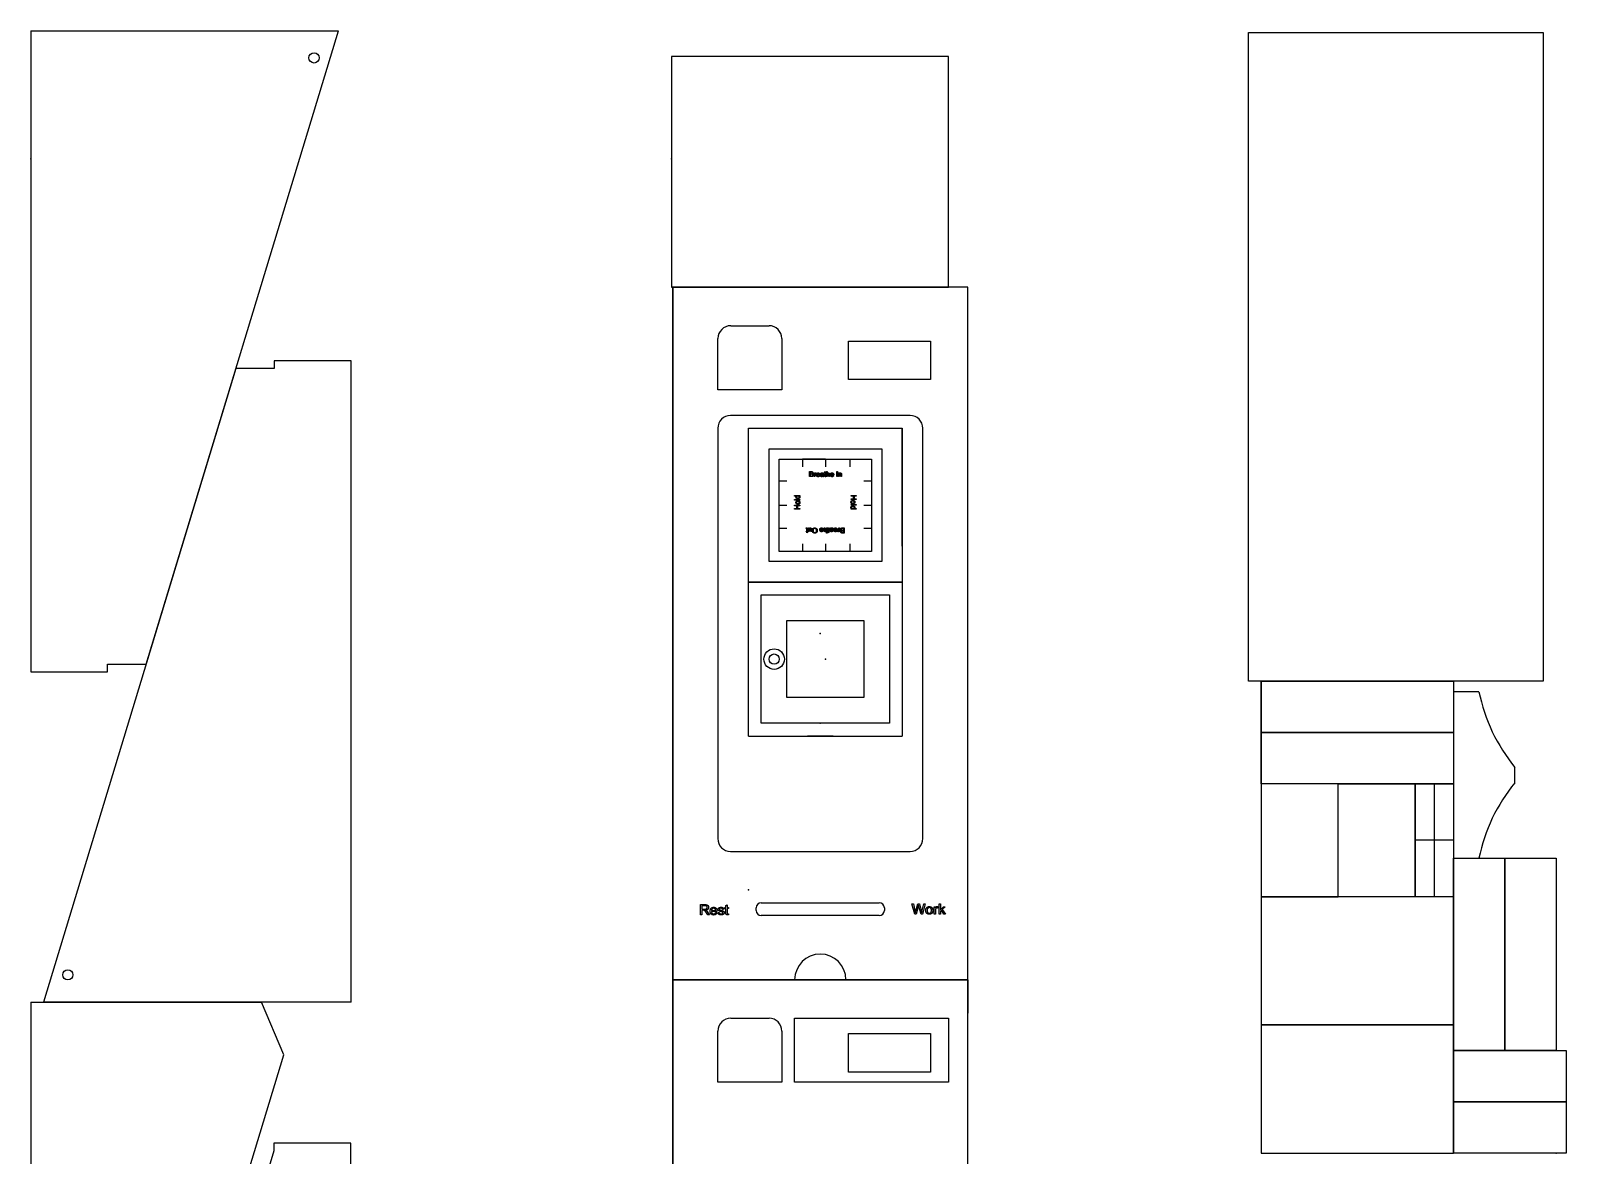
# Model space of a CAD drawing. Header units: millimetres. Extents: x 0 to 599, y -665 to 50.
# Drawn here: x 0 to 599, y -388 to 50 of the extents above; entities that cross this region are included whole.
import ezdxf

# ---------------------------------------------------------------- set-up
doc = ezdxf.new("R2010")
doc.units = ezdxf.units.MM
doc.header["$MEASUREMENT"] = 0
doc.layers.add('NEW WOOD 3MM v5_Sketch1', color=7, linetype='Continuous')

msp = doc.modelspace()

# ---------------------------------------------------------------- linework, layer by layer
at = {"layer": 'NEW WOOD 3MM v5_Sketch1'}
for p, q in [((0, 50), (120, 50)), ((0, 50), (0, -200)), ((45, -197), (120, 50)), ((475.03, -203.64), (475.03, 49.36)), ((475.03, 49.36), (590.03, 49.36)), ((590.03, 49.36), (590.03, -203.64)), ((250, 40), (250, -50)), ((358, 40), (250, 40)), ((358, -50), (358, 40)), ((250, -50), (358, -50)), ((359, -50), (250, -50)), ((250.5, -50), (250.5, -320)), ((365.5, -50), (250.5, -50)), ((250.5, -320), (250.5, -50)), ((365.5, -320), (365.5, -50)), ((273.09, -65), (288, -65)), ((268.09, -90), (268.09, -70)), ((293, -70), (293, -90)), ((319, -71), (351, -71)), ((319, -71), (351, -71)), ((319, -86), (319, -71)), ((319, -86), (319, -71)), ((319, -86), (319, -71)), ((319, -86), (319, -71)), ((319, -71), (351, -71)), ((319, -71), (351, -71)), ((351, -71), (351, -86)), ((351, -71), (351, -86)), ((351, -71), (351, -86)), ((351, -71), (351, -86)), ((80, -81.7), (5, -328.7)), ((95, -81.7), (80, -81.7)), ((95, -78.7), (95, -81.7)), ((125, -78.7), (95, -78.7)), ((125, -328.7), (125, -78.7)), ((351, -86), (319, -86)), ((351, -86), (319, -86)), ((351, -86), (319, -86)), ((351, -86), (319, -86)), ((293, -90), (268.09, -90)), ((343, -100), (273, -100)), ((268, -105), (268, -265)), ((280, -105), (340, -105)), ((280, -165), (280, -105)), ((340, -128), (340, -105)), ((340, -105), (340, -165)), ((348, -265), (348, -105)), ((288, -157), (288, -113)), ((288, -113), (332, -113)), ((332, -113), (332, -157)), ((292, -153), (292, -117)), ((292, -117), (328, -117)), ((301, -117), (301, -120)), ((310, -117), (301, -117)), ((301, -117), (301, -120)), ((310, -117), (310, -120)), ((310, -117), (319, -117)), ((310, -117), (310, -120)), ((319.5, -117), (319.5, -120)), ((319.5, -117), (319.5, -120)), ((328, -117), (328, -153)), ((292, -125.5), (295, -125.5)), ((325, -125.5), (328, -125.5)), ((340, -151), (340, -128)), ((292, -135), (295, -135)), ((325, -135), (328, -135)), ((292, -144), (295, -144)), ((325, -144), (328, -144)), ((328, -153), (292, -153)), ((301, -150), (301, -153)), ((301, -150), (301, -153)), ((310, -150), (310, -153)), ((310, -150), (310, -153)), ((319.5, -150), (319.5, -153)), ((319.5, -150), (319.5, -153)), ((332, -157), (288, -157)), ((280, -225), (280, -165)), ((280, -165), (340, -165)), ((340, -165), (280, -165)), ((340, -165), (340, -225)), ((285, -220), (285, -170)), ((285, -170), (335, -170)), ((335, -170), (335, -220)), ((295, -180), (325, -180)), ((295, -210), (295, -180)), ((325, -180), (325, -210)), ((30, -200), (30, -197)), ((30, -197), (45, -197)), ((0, -200), (30, -200)), ((590.03, -203.64), (475.03, -203.64)), ((480, -203.65), (555, -203.65)), ((480, -223.65), (480, -203.65)), ((480, -223.65), (480, -203.65)), ((480, -203.65), (480, -247.65)), ((480, -203.65), (480, -247.65)), ((480, -203.65), (555, -203.65)), ((490, -203.65), (540, -203.65)), ((490, -203.65), (540, -203.65)), ((494.5, -203.65), (500.5, -203.65)), ((494.5, -203.65), (500.5, -203.65)), ((555, -203.65), (555, -223.65)), ((555, -203.65), (555, -223.65)), ((555, -207.69), (564.93, -207.69)), ((555, -207.69), (564.93, -207.69)), ((325, -210), (295, -210)), ((335, -220), (285, -220)), ((280, -225), (340, -225)), ((313, -225), (303, -225)), ((313, -225), (303, -225)), ((313, -225), (303, -225)), ((480, -223.65), (555, -223.65)), ((555, -223.65), (480, -223.65)), ((480, -223.65), (555, -223.65)), ((555, -223.65), (480, -223.65)), ((480, -243.65), (480, -223.65)), ((480, -243.65), (480, -223.65)), ((555, -223.65), (555, -243.65)), ((555, -223.65), (555, -243.65)), ((578.93, -243.19), (578.93, -237.19)), ((480, -243.65), (480, -287.65)), ((480, -243.65), (480, -287.65)), ((480, -243.65), (480, -287.65)), ((510, -243.65), (480, -243.65)), ((510, -243.65), (480, -243.65)), ((480, -243.65), (480, -287.65)), ((510, -243.65), (480, -243.65)), ((510, -243.65), (480, -243.65)), ((555, -243.65), (480, -243.65)), ((555, -243.65), (480, -243.65)), ((510, -287.65), (510, -243.65)), ((510, -243.65), (540, -243.65)), ((510, -287.65), (510, -243.65)), ((510, -243.65), (540, -243.65)), ((510, -287.65), (510, -243.65)), ((510, -287.65), (510, -243.65)), ((510, -287.65), (510, -243.65)), ((510, -243.65), (540, -243.65)), ((510, -287.65), (510, -243.65)), ((510, -243.65), (540, -243.65)), ((510, -287.65), (510, -243.65)), ((510, -287.65), (510, -243.65)), ((540, -243.65), (555, -243.65)), ((540, -243.65), (540, -287.65)), ((540, -243.65), (555, -243.65)), ((540, -243.65), (540, -287.65)), ((540, -287.65), (540, -243.65)), ((540, -287.65), (540, -243.65)), ((540, -287.65), (540, -243.65)), ((540, -243.65), (555, -243.65)), ((540, -287.65), (540, -243.65)), ((540, -243.65), (540, -287.65)), ((540, -243.65), (555, -243.65)), ((540, -243.65), (540, -287.65)), ((547.5, -243.65), (547.5, -287.65)), ((547.5, -243.65), (547.5, -287.65)), ((555, -243.65), (555, -287.65)), ((555, -243.65), (555, -287.65)), ((555, -243.65), (555, -287.65)), ((555, -243.65), (555, -287.65)), ((555, -265.65), (540, -265.65)), ((555, -265.65), (540, -265.65)), ((555, -265.65), (540, -265.65)), ((555, -265.65), (540, -265.65)), ((273, -270), (343, -270)), ((555, -272.65), (555, -387.65)), ((555, -272.65), (555, -387.65)), ((555, -272.65), (555, -387.65)), ((555, -272.65), (555, -387.65)), ((555, -272.65), (555, -387.65)), ((555, -272.65), (555, -387.65)), ((555, -272.65), (575, -272.65)), ((555, -272.65), (575, -272.65)), ((555, -347.65), (555, -272.65)), ((555, -347.65), (555, -272.65)), ((555, -272.69), (555, -272.69)), ((555, -272.69), (555, -272.69)), ((575, -347.65), (575, -272.65)), ((575, -272.65), (575, -347.65)), ((575, -272.65), (595, -272.65)), ((575, -272.65), (595, -272.65)), ((575, -347.65), (575, -272.65)), ((575, -272.65), (575, -347.65)), ((595, -272.65), (595, -347.65)), ((595, -272.65), (595, -347.65)), ((283, -293), (283, -292)), ((285, -290), (331, -290)), ((333, -292), (333, -293)), ((480, -287.65), (510, -287.65)), ((555, -287.65), (480, -287.65)), ((555, -287.65), (480, -287.65)), ((480, -287.65), (510, -287.65)), ((555, -287.65), (480, -287.65)), ((480, -287.65), (480, -337.65)), ((480, -287.65), (480, -337.65)), ((480, -287.65), (510, -287.65)), ((480, -287.65), (510, -287.65)), ((555, -287.65), (480, -287.65)), ((540, -287.65), (510, -287.65)), ((540, -287.65), (510, -287.65)), ((540, -287.65), (510, -287.65)), ((540, -287.65), (510, -287.65)), ((555, -287.65), (540, -287.65)), ((555, -287.65), (540, -287.65)), ((555, -287.65), (540, -287.65)), ((555, -287.65), (540, -287.65)), ((555, -337.65), (555, -287.65)), ((555, -337.65), (555, -287.65)), ((331, -295), (285, -295)), ((250.5, -320), (250.5, -590)), ((250.5, -320), (365.5, -320)), ((365.5, -320), (250.5, -320)), ((250.5, -590), (250.5, -320)), ((365.5, -320), (365.5, -332.9)), ((365.5, -590), (365.5, -320)), ((0, -328.7), (90, -328.7)), ((0, -328.7), (0, -578.7)), ((125, -328.7), (5, -328.7)), ((98.74, -349.3), (90, -328.7)), ((555, -333.15), (555, -327.15)), ((555, -333.15), (555, -327.15)), ((273.09, -335), (288, -335)), ((298, -335), (305, -335)), ((298, -335), (308, -335)), ((298, -335), (305, -335)), ((298, -335), (348, -335)), ((298, -335), (308, -335)), ((298, -335), (358, -335)), ((298, -335), (308, -335)), ((298, -335), (358, -335)), ((298, -335), (308, -335)), ((298, -360), (298, -335)), ((298, -360), (298, -335)), ((298, -360), (298, -335)), ((298, -360), (298, -335)), ((298, -335), (348, -335)), ((308, -335), (358, -335)), ((308, -335), (358, -335)), ((358, -335), (358, -360)), ((358, -335), (358, -360)), ((358, -335), (358, -360)), ((358, -335), (358, -360)), ((268.09, -360), (268.09, -340)), ((293, -340), (293, -360)), ((319, -356), (319, -341)), ((319, -356), (319, -341)), ((319, -356), (319, -341)), ((319, -356), (319, -341)), ((319, -341), (351, -341)), ((319, -341), (351, -341)), ((319, -341), (351, -341)), ((319, -341), (351, -341)), ((351, -341), (351, -356)), ((351, -341), (351, -356)), ((351, -341), (351, -356)), ((351, -341), (351, -356)), ((480, -337.65), (555, -337.65)), ((555, -337.65), (480, -337.65)), ((555, -337.65), (480, -337.65)), ((480, -337.65), (480, -387.65)), ((480, -337.65), (480, -387.65)), ((480, -337.65), (555, -337.65)), ((555, -387.65), (555, -337.65)), ((555, -387.65), (555, -337.65)), ((30, -575.7), (98.74, -349.3)), ((555, -367.65), (555, -347.65)), ((555, -367.65), (555, -347.65)), ((575, -347.65), (555, -347.65)), ((555, -347.65), (599, -347.65)), ((575, -347.65), (555, -347.65)), ((555, -347.65), (599, -347.65)), ((595, -347.65), (575, -347.65)), ((595, -347.65), (575, -347.65)), ((599, -347.65), (599, -367.65)), ((599, -347.65), (599, -367.65)), ((351, -356), (319, -356)), ((351, -356), (319, -356)), ((351, -356), (319, -356)), ((351, -356), (319, -356)), ((293, -360), (268.09, -360)), ((358, -360), (298, -360)), ((358, -360), (298, -360)), ((348, -360), (298, -360)), ((348, -360), (298, -360)), ((358, -360), (308, -360)), ((358, -360), (308, -360)), ((358, -360), (348, -360)), ((358, -360), (348, -360)), ((358, -360), (348, -360)), ((358, -360), (348, -360)), ((358, -360), (351, -360)), ((358, -360), (351, -360)), ((555, -387.65), (555, -367.65)), ((599, -367.65), (555, -367.65)), ((555, -367.65), (599, -367.65)), ((555, -367.65), (599, -367.65)), ((555, -387.65), (555, -367.65)), ((599, -367.65), (555, -367.65)), ((599, -367.65), (599, -387.65)), ((599, -367.65), (599, -387.65)), ((94.9, -386.7), (26.16, -613.1)), ((94.9, -383.7), (94.9, -386.7)), ((124.9, -383.7), (94.9, -383.7)), ((124.9, -633.7), (124.9, -383.7)), ((480, -387.65), (555, -387.65)), ((599, -387.65), (555, -387.65)), ((599, -387.65), (555, -387.65))]:
    msp.add_line(p, q, dxfattribs=at)
at = {"layer": 'NEW WOOD 3MM v5_Sketch1', "color": 244, "true_color": 0x991b1e}
for p, q in [((303.74, -121.86), (304.49, -121.86)), ((303.74, -123.86), (303.74, -121.86)), ((304.5, -123.86), (303.74, -123.86)), ((304, -122.1), (304, -122.7)), ((304.4, -122.1), (304, -122.1)), ((304, -122.7), (304.44, -122.7)), ((304.47, -122.94), (304, -122.94)), ((304, -122.94), (304, -123.63)), ((304, -123.63), (304.5, -123.63)), ((305.58, -123.86), (305.58, -122.42)), ((305.58, -122.42), (305.8, -122.42)), ((305.83, -123.86), (305.58, -123.86)), ((305.8, -122.42), (305.8, -122.63)), ((305.83, -123.11), (305.83, -123.86)), ((306.37, -122.46), (306.28, -122.69)), ((307.8, -123.2), (306.72, -123.2)), ((306.74, -123), (307.55, -123)), ((307.54, -123.4), (307.8, -123.43)), ((308.3, -122.86), (308.06, -122.83)), ((309.03, -123.23), (309.03, -123.14)), ((309.36, -123.86), (309.1, -123.86)), ((309.28, -122.93), (309.28, -123.26)), ((309.52, -122.42), (309.7, -122.42)), ((309.52, -122.61), (309.52, -122.42)), ((309.7, -122.61), (309.52, -122.61)), ((309.7, -122.06), (309.95, -121.91)), ((309.7, -122.42), (309.7, -122.06)), ((309.7, -123.44), (309.7, -122.61)), ((309.95, -121.91), (309.95, -122.42)), ((309.95, -122.42), (310.2, -122.42)), ((309.95, -122.61), (309.95, -123.45)), ((310.2, -122.61), (309.95, -122.61)), ((310.2, -122.42), (310.2, -122.61)), ((310.2, -123.64), (310.23, -123.86)), ((310.44, -121.86), (310.68, -121.86)), ((310.44, -123.86), (310.44, -121.86)), ((310.68, -123.86), (310.44, -123.86)), ((310.68, -121.86), (310.68, -122.58)), ((310.68, -123.07), (310.68, -123.86)), ((311.37, -123.86), (311.37, -122.95)), ((311.62, -123.86), (311.37, -123.86)), ((311.62, -122.95), (311.62, -123.86)), ((313.24, -123.2), (312.16, -123.2)), ((312.17, -123), (312.98, -123)), ((312.98, -123.4), (313.23, -123.43)), ((314.4, -123.86), (314.4, -121.86)), ((314.4, -121.86), (314.66, -121.86)), ((314.66, -123.86), (314.4, -123.86)), ((314.66, -121.86), (314.66, -123.86)), ((315.1, -122.42), (315.32, -122.42)), ((315.1, -123.86), (315.1, -122.42)), ((315.34, -123.86), (315.1, -123.86)), ((315.32, -122.42), (315.32, -122.62)), ((315.34, -123.07), (315.34, -123.86)), ((316.03, -123.86), (316.03, -122.98)), ((316.27, -123.86), (316.03, -123.86)), ((316.27, -122.97), (316.27, -123.86)), ((298, -131.44), (298, -131.19)), ((298, -131.19), (300, -131.19)), ((298.72, -131.44), (298, -131.44)), ((300, -131.42), (299.82, -131.42)), ((300, -131.19), (300, -131.42)), ((320, -131.21), (322, -131.21)), ((320, -131.48), (320, -131.21)), ((320.94, -131.48), (320, -131.48)), ((320.94, -132.52), (320.94, -131.48)), ((322, -131.48), (321.18, -131.48)), ((321.18, -131.48), (321.18, -132.52)), ((322, -131.21), (322, -131.48)), ((298, -132.99), (298, -132.74)), ((298, -132.74), (300, -132.74)), ((300, -132.99), (298, -132.99)), ((298, -135.21), (298, -134.94)), ((298, -134.94), (300, -134.94)), ((298.82, -135.21), (298, -135.21)), ((298, -136.25), (298.82, -136.25)), ((298, -136.51), (298, -136.25)), ((300, -136.51), (298, -136.51)), ((298.82, -136.25), (298.82, -135.21)), ((299.06, -135.21), (299.06, -136.25)), ((300, -135.21), (299.06, -135.21)), ((299.06, -136.25), (300, -136.25)), ((300, -132.74), (300, -132.99)), ((300, -134.94), (300, -135.21)), ((300, -136.25), (300, -136.51)), ((320, -132.78), (320, -132.52)), ((320, -132.52), (320.94, -132.52)), ((322, -132.78), (320, -132.78)), ((320, -134.99), (320, -134.74)), ((320, -134.74), (322, -134.74)), ((322, -134.99), (320, -134.99)), ((320, -136.31), (320.18, -136.31)), ((320, -136.54), (320, -136.31)), ((322, -136.54), (320, -136.54)), ((321.18, -132.52), (322, -132.52)), ((321.28, -136.29), (322, -136.29)), ((322, -132.52), (322, -132.78)), ((322, -134.74), (322, -134.99)), ((322, -136.29), (322, -136.54)), ((302.5, -144.08), (302.47, -143.87)), ((302.5, -145.31), (302.5, -145.12)), ((302.5, -145.12), (302.75, -145.12)), ((302.75, -145.31), (302.5, -145.31)), ((302.75, -145.12), (302.75, -144.27)), ((302.75, -145.82), (302.75, -145.31)), ((303, -145.67), (302.75, -145.82)), ((303, -144.29), (303, -145.12)), ((303, -145.12), (303.18, -145.12)), ((303, -145.31), (303, -145.67)), ((303.18, -145.31), (303, -145.31)), ((303.18, -145.12), (303.18, -145.31)), ((303.42, -143.86), (303.64, -143.86)), ((303.42, -145.31), (303.42, -143.86)), ((303.67, -145.31), (303.42, -145.31)), ((303.64, -143.86), (303.64, -144.08)), ((303.67, -144.54), (303.67, -145.31)), ((304.35, -145.31), (304.35, -144.51)), ((304.6, -145.31), (304.35, -145.31)), ((304.6, -144.42), (304.6, -145.31)), ((308.11, -144.33), (307.85, -144.3)), ((307.85, -144.53), (308.93, -144.53)), ((308.91, -144.73), (308.1, -144.73)), ((309.47, -143.86), (309.72, -143.86)), ((309.47, -144.78), (309.47, -143.86)), ((309.72, -143.86), (309.72, -144.78)), ((310.41, -143.86), (310.65, -143.86)), ((310.41, -144.66), (310.41, -143.86)), ((310.41, -145.86), (310.41, -145.15)), ((310.65, -145.86), (310.41, -145.86)), ((310.65, -143.86), (310.65, -145.86)), ((310.89, -144.08), (310.86, -143.87)), ((310.89, -145.31), (310.89, -145.12)), ((310.89, -145.12), (311.14, -145.12)), ((311.14, -145.31), (310.89, -145.31)), ((311.14, -145.12), (311.14, -144.27)), ((311.14, -145.82), (311.14, -145.31)), ((311.38, -145.67), (311.14, -145.82)), ((311.38, -144.29), (311.38, -145.12)), ((311.38, -145.12), (311.56, -145.12)), ((311.56, -145.31), (311.38, -145.31)), ((311.38, -145.31), (311.38, -145.67)), ((311.56, -145.12), (311.56, -145.31)), ((311.73, -143.86), (311.99, -143.86)), ((311.81, -144.8), (311.81, -144.47)), ((312.06, -144.5), (312.06, -144.59)), ((312.78, -144.87), (313.02, -144.9)), ((313.28, -144.53), (314.36, -144.53)), ((313.54, -144.33), (313.29, -144.3)), ((314.35, -144.73), (313.54, -144.73)), ((314.72, -145.27), (314.8, -145.04)), ((315.26, -144.62), (315.26, -143.86)), ((315.26, -143.86), (315.51, -143.86)), ((315.29, -145.31), (315.29, -145.09)), ((315.51, -145.31), (315.29, -145.31)), ((315.51, -143.86), (315.51, -145.31)), ((316.58, -143.86), (317.35, -143.86)), ((317.08, -144.1), (316.58, -144.1)), ((317.35, -145.86), (316.6, -145.86)), ((316.62, -144.79), (317.08, -144.79)), ((317.08, -145.02), (316.65, -145.02)), ((316.68, -145.63), (317.08, -145.63)), ((317.08, -144.79), (317.08, -144.1)), ((317.08, -145.63), (317.08, -145.02)), ((317.35, -143.86), (317.35, -145.86)), ((261.22, -290.72), (263, -290.72)), ((261.24, -294.72), (261.22, -290.72)), ((263.02, -291.16), (261.75, -291.17)), ((261.75, -291.17), (261.76, -292.49)), ((261.76, -292.49), (262.9, -292.48)), ((262.37, -292.94), (261.76, -292.95)), ((261.76, -292.95), (261.76, -294.72)), ((267.7, -293.38), (265.54, -293.39)), ((265.57, -292.98), (267.18, -292.98)), ((270.4, -292.55), (269.92, -292.61)), ((270.82, -292.18), (270.82, -291.8)), ((270.82, -291.8), (271.18, -291.8)), ((271.18, -292.18), (270.82, -292.18)), ((271.18, -291.08), (271.67, -290.78)), ((271.18, -291.8), (271.18, -291.08)), ((271.19, -293.84), (271.18, -292.18)), ((271.67, -290.78), (271.67, -291.79)), ((271.67, -291.79), (272.16, -291.79)), ((272.17, -292.17), (271.67, -292.18)), ((271.67, -292.18), (271.68, -293.87)), ((272.16, -291.79), (272.17, -292.17)), ((344.83, -294.45), (343.76, -290.46)), ((343.76, -290.46), (344.3, -290.46)), ((344.3, -290.46), (344.92, -293.08)), ((345.27, -293.15), (346.02, -290.45)), ((346.21, -291.4), (345.37, -294.45)), ((346.02, -290.45), (346.66, -290.45)), ((347.31, -294.45), (346.45, -291.4)), ((346.66, -290.45), (347.24, -292.47)), ((347.75, -293.02), (348.37, -290.44)), ((348.9, -290.44), (347.82, -294.44)), ((348.37, -290.44), (348.9, -290.44)), ((352.44, -291.53), (352.88, -291.53)), ((352.45, -294.43), (352.44, -291.53)), ((352.88, -291.53), (352.88, -291.97)), ((352.93, -292.91), (352.94, -294.43)), ((354.01, -291.62), (353.84, -292.08)), ((354.38, -290.42), (354.87, -290.42)), ((354.39, -294.42), (354.38, -290.42)), ((354.87, -290.42), (354.88, -292.7)), ((354.88, -292.7), (356.04, -291.52)), ((355.22, -292.94), (354.88, -293.27)), ((354.88, -293.27), (354.88, -294.42)), ((356.19, -294.42), (355.22, -292.94)), ((356.67, -291.52), (355.57, -292.6)), ((355.57, -292.6), (356.79, -294.42)), ((356.04, -291.52), (356.67, -291.52)), ((261.76, -294.72), (261.24, -294.72)), ((264.09, -294.72), (263.56, -293.89)), ((264.06, -293.63), (264.76, -294.71)), ((264.76, -294.71), (264.09, -294.72)), ((267.18, -293.77), (267.69, -293.83)), ((268.11, -293.84), (268.59, -293.76)), ((272.17, -294.25), (272.24, -294.68)), ((345.37, -294.45), (344.83, -294.45)), ((347.82, -294.44), (347.31, -294.45)), ((352.94, -294.43), (352.45, -294.43)), ((354.88, -294.42), (354.39, -294.42)), ((356.79, -294.42), (356.19, -294.42))]:
    msp.add_line(p, q, dxfattribs=at)
at = {"layer": 'NEW WOOD 3MM v5_Sketch1'}
for centre, radius in [((110.51, 39.4), 2), ((290, -195), 4), ((290, -195), 2), ((14.49, -318.1), 2)]:
    msp.add_circle(centre, radius, dxfattribs=at)
for centre, radius, start, end in [((273.09, -70), 5, 90, 180), ((288, -70), 5, 0, 90), ((273, -105), 5, 90, 180), ((343, -105), 5, 360, 90), ((631.49, -194.18), 67.92, 191.47795, 219.29786), ((631.49, -194.18), 67.92, 191.47795, 219.29786), ((631.49, -286.21), 67.92, 140.70214, 168.48506), ((631.49, -286.21), 67.92, 140.70214, 168.48506), ((631.49, -286.21), 67.92, 140.70214, 168.48506), ((631.49, -286.21), 67.92, 140.70214, 168.48506), ((273, -265), 5, 180, 270), ((343, -265), 5, 270, 0), ((285, -292), 2, 90, 180), ((285, -293), 2, 180, 270), ((331, -292), 2, 0, 90), ((331, -293), 2, 270, 0), ((308, -320), 10, 0, 180), ((273.09, -340), 5, 90, 180), ((288, -340), 5, 0, 90)]:
    msp.add_arc(centre, radius, start, end, dxfattribs=at)
at = {"layer": 'NEW WOOD 3MM v5_Sketch1', "color": 244, "true_color": 0x991b1e}
for points in [[(304.71, -122.13), (304.62, -122.1), (304.4, -122.1)], [(304.44, -122.7), (304.61, -122.7), (304.69, -122.68)], [(304.76, -122.97), (304.66, -122.94), (304.47, -122.94)], [(304.49, -121.86), (304.72, -121.86), (304.86, -121.92)], [(304.5, -123.63), (304.63, -123.63), (304.68, -123.62)], [(304.82, -123.83), (304.69, -123.86), (304.5, -123.86)], [(304.68, -123.62), (304.77, -123.6), (304.83, -123.56)], [(304.69, -122.68), (304.79, -122.65), (304.84, -122.58)], [(304.84, -122.23), (304.8, -122.16), (304.71, -122.13)], [(304.92, -123.09), (304.86, -123.01), (304.76, -122.97)], [(305.04, -123.73), (304.96, -123.8), (304.82, -123.83)], [(304.83, -123.56), (304.9, -123.53), (304.94, -123.45)], [(304.89, -122.41), (304.89, -122.31), (304.84, -122.23)], [(304.84, -122.58), (304.89, -122.51), (304.89, -122.41)], [(304.86, -121.92), (305, -121.99), (305.07, -122.11)], [(305.08, -122.62), (305.01, -122.73), (304.87, -122.8)], [(304.87, -122.8), (305.05, -122.85), (305.15, -122.98)], [(304.98, -123.28), (304.98, -123.17), (304.92, -123.09)], [(304.94, -123.45), (304.98, -123.38), (304.98, -123.28)], [(305.19, -123.55), (305.13, -123.67), (305.04, -123.73)], [(305.07, -122.11), (305.15, -122.24), (305.15, -122.38)], [(305.15, -122.38), (305.15, -122.5), (305.08, -122.62)], [(305.15, -122.98), (305.25, -123.11), (305.25, -123.28)], [(305.25, -123.28), (305.25, -123.42), (305.19, -123.55)], [(305.8, -122.63), (305.89, -122.48), (305.96, -122.43)], [(305.87, -122.82), (305.83, -122.95), (305.83, -123.11)], [(305.96, -122.68), (305.89, -122.73), (305.87, -122.82)], [(305.96, -122.43), (306.03, -122.38), (306.11, -122.38)], [(306.1, -122.64), (306.02, -122.64), (305.96, -122.68)], [(306.28, -122.69), (306.19, -122.64), (306.1, -122.64)], [(306.11, -122.38), (306.24, -122.38), (306.37, -122.46)], [(306.47, -123.15), (306.47, -122.79), (306.66, -122.58)], [(306.66, -123.7), (306.47, -123.51), (306.47, -123.15)], [(306.66, -122.58), (306.85, -122.38), (307.15, -122.38)], [(307.16, -123.9), (306.84, -123.9), (306.66, -123.7)], [(306.72, -123.2), (306.74, -123.44), (306.86, -123.57)], [(306.86, -122.7), (306.75, -122.81), (306.74, -123)], [(307.15, -122.58), (306.98, -122.58), (306.86, -122.7)], [(306.86, -123.57), (306.98, -123.69), (307.16, -123.69)], [(307.15, -122.38), (307.44, -122.38), (307.62, -122.58)], [(307.45, -122.73), (307.34, -122.58), (307.15, -122.58)], [(307.16, -123.69), (307.3, -123.69), (307.39, -123.62)], [(307.57, -123.77), (307.41, -123.9), (307.16, -123.9)], [(307.39, -123.62), (307.49, -123.55), (307.54, -123.4)], [(307.55, -123), (307.53, -122.82), (307.45, -122.73)], [(307.8, -123.43), (307.74, -123.65), (307.57, -123.77)], [(307.62, -122.58), (307.8, -122.78), (307.8, -123.14)], [(307.8, -123.14), (307.8, -123.16), (307.8, -123.2)], [(308.02, -123.48), (308.02, -123.38), (308.07, -123.29)], [(308.15, -123.78), (308.02, -123.66), (308.02, -123.48)], [(308.06, -122.83), (308.1, -122.67), (308.17, -122.58)], [(308.07, -123.29), (308.12, -123.2), (308.2, -123.15)], [(308.52, -123.9), (308.28, -123.9), (308.15, -123.78)], [(308.17, -122.58), (308.25, -122.48), (308.39, -122.43)], [(308.2, -123.15), (308.28, -123.09), (308.37, -123.07)], [(308.32, -123.36), (308.28, -123.41), (308.28, -123.48)], [(308.28, -123.48), (308.28, -123.57), (308.36, -123.64)], [(308.43, -122.65), (308.34, -122.71), (308.3, -122.86)], [(308.41, -123.28), (308.35, -123.31), (308.32, -123.36)], [(308.36, -123.64), (308.43, -123.7), (308.58, -123.7)], [(308.37, -123.07), (308.45, -123.05), (308.59, -123.03)], [(308.39, -122.43), (308.53, -122.38), (308.72, -122.38)], [(308.63, -123.23), (308.48, -123.25), (308.41, -123.28)], [(308.68, -122.59), (308.51, -122.59), (308.43, -122.65)], [(308.79, -123.85), (308.66, -123.9), (308.52, -123.9)], [(308.58, -123.7), (308.72, -123.7), (308.83, -123.64)], [(308.59, -123.03), (308.89, -122.99), (309.03, -122.94)], [(309.03, -123.14), (308.9, -123.19), (308.63, -123.23)], [(308.96, -122.67), (308.87, -122.59), (308.68, -122.59)], [(308.72, -122.38), (308.9, -122.38), (309.02, -122.43)], [(309.05, -123.69), (308.91, -123.8), (308.79, -123.85)], [(308.83, -123.64), (308.94, -123.58), (308.99, -123.47)], [(309.03, -122.88), (309.03, -122.73), (308.96, -122.67)], [(308.99, -123.47), (309.03, -123.39), (309.03, -123.23)], [(309.02, -122.43), (309.14, -122.47), (309.19, -122.54)], [(309.03, -122.94), (309.03, -122.89), (309.03, -122.88)], [(309.1, -123.86), (309.06, -123.79), (309.05, -123.69)], [(309.19, -122.54), (309.24, -122.6), (309.27, -122.7)], [(309.27, -122.7), (309.28, -122.77), (309.28, -122.93)], [(309.28, -123.26), (309.28, -123.6), (309.29, -123.69)], [(309.29, -123.69), (309.31, -123.78), (309.36, -123.86)], [(309.73, -123.73), (309.7, -123.66), (309.7, -123.44)], [(309.84, -123.84), (309.76, -123.8), (309.73, -123.73)], [(310.05, -123.88), (309.91, -123.88), (309.84, -123.84)], [(309.95, -123.45), (309.95, -123.56), (309.96, -123.59)], [(309.96, -123.59), (309.97, -123.62), (310, -123.64)], [(310, -123.64), (310.03, -123.65), (310.09, -123.65)], [(310.23, -123.86), (310.13, -123.88), (310.05, -123.88)], [(310.09, -123.65), (310.13, -123.65), (310.2, -123.64)], [(310.68, -122.58), (310.85, -122.38), (311.11, -122.38)], [(310.72, -122.8), (310.68, -122.9), (310.68, -123.07)], [(310.86, -122.65), (310.76, -122.71), (310.72, -122.8)], [(311.06, -122.59), (310.95, -122.59), (310.86, -122.65)], [(311.29, -122.68), (311.21, -122.59), (311.06, -122.59)], [(311.11, -122.38), (311.28, -122.38), (311.39, -122.45)], [(311.37, -122.95), (311.37, -122.76), (311.29, -122.68)], [(311.39, -122.45), (311.51, -122.51), (311.56, -122.62)], [(311.56, -122.62), (311.62, -122.73), (311.62, -122.95)], [(311.91, -123.15), (311.91, -122.79), (312.1, -122.58)], [(312.09, -123.7), (311.91, -123.51), (311.91, -123.15)], [(312.6, -123.9), (312.28, -123.9), (312.09, -123.7)], [(312.1, -122.58), (312.28, -122.38), (312.58, -122.38)], [(312.16, -123.2), (312.17, -123.44), (312.3, -123.57)], [(312.3, -122.7), (312.19, -122.81), (312.17, -123)], [(312.59, -122.58), (312.42, -122.58), (312.3, -122.7)], [(312.3, -123.57), (312.42, -123.69), (312.6, -123.69)], [(312.58, -122.38), (312.87, -122.38), (313.06, -122.58)], [(312.89, -122.73), (312.77, -122.58), (312.59, -122.58)], [(312.6, -123.69), (312.73, -123.69), (312.83, -123.62)], [(313.01, -123.77), (312.85, -123.9), (312.6, -123.9)], [(312.83, -123.62), (312.92, -123.55), (312.98, -123.4)], [(312.98, -123), (312.97, -122.82), (312.89, -122.73)], [(313.23, -123.43), (313.17, -123.65), (313.01, -123.77)], [(313.06, -122.58), (313.24, -122.78), (313.24, -123.14)], [(313.24, -123.14), (313.24, -123.16), (313.24, -123.2)], [(315.32, -122.62), (315.48, -122.38), (315.78, -122.38)], [(315.45, -122.69), (315.34, -122.79), (315.34, -123.07)], [(315.73, -122.6), (315.57, -122.6), (315.45, -122.69)], [(315.9, -122.64), (315.82, -122.6), (315.73, -122.6)], [(315.78, -122.38), (315.91, -122.38), (316.02, -122.43)], [(316, -122.76), (315.97, -122.68), (315.9, -122.64)], [(316.03, -122.98), (316.03, -122.83), (316, -122.76)], [(316.02, -122.43), (316.13, -122.48), (316.18, -122.55)], [(316.18, -122.55), (316.24, -122.63), (316.26, -122.73)], [(316.26, -122.73), (316.27, -122.8), (316.27, -122.97)], [(298.52, -131.84), (298.52, -131.71), (298.57, -131.6)], [(298.57, -131.6), (298.63, -131.5), (298.72, -131.44)], [(298.86, -131.53), (298.72, -131.65), (298.72, -131.81)], [(299.3, -131.42), (299, -131.42), (298.86, -131.53)], [(299.7, -131.53), (299.57, -131.42), (299.3, -131.42)], [(299.83, -131.8), (299.83, -131.64), (299.7, -131.53)], [(299.82, -131.42), (300.03, -131.56), (300.03, -131.83)], [(298.61, -132.16), (298.52, -132.02), (298.52, -131.84)], [(298.52, -133.95), (298.52, -133.65), (298.71, -133.46)], [(298.68, -134.4), (298.52, -134.22), (298.52, -133.95)], [(298.88, -132.38), (298.71, -132.3), (298.61, -132.16)], [(299.28, -134.63), (298.87, -134.63), (298.68, -134.4)], [(298.71, -133.46), (298.91, -133.27), (299.26, -133.27)], [(298.72, -131.81), (298.72, -131.98), (298.86, -132.09)], [(298.86, -133.64), (298.72, -133.77), (298.72, -133.95)], [(298.72, -133.95), (298.72, -134.13), (298.86, -134.25)], [(298.86, -132.09), (298.99, -132.2), (299.28, -132.2)], [(299.27, -133.52), (299, -133.52), (298.86, -133.64)], [(298.86, -134.25), (299, -134.37), (299.28, -134.37)], [(299.28, -132.45), (299.06, -132.45), (298.88, -132.38)], [(299.26, -133.27), (299.53, -133.27), (299.7, -133.35)], [(299.69, -133.64), (299.55, -133.52), (299.27, -133.52)], [(299.28, -132.2), (299.56, -132.2), (299.69, -132.08)], [(299.67, -132.37), (299.5, -132.45), (299.28, -132.45)], [(299.28, -134.37), (299.55, -134.37), (299.69, -134.25)], [(299.84, -134.44), (299.64, -134.63), (299.28, -134.63)], [(299.94, -132.14), (299.84, -132.29), (299.67, -132.37)], [(299.69, -132.08), (299.83, -131.96), (299.83, -131.8)], [(299.83, -133.95), (299.83, -133.76), (299.69, -133.64)], [(299.69, -134.25), (299.83, -134.13), (299.83, -133.95)], [(299.7, -133.35), (299.86, -133.44), (299.94, -133.6)], [(300.03, -133.95), (300.03, -134.25), (299.84, -134.44)], [(300.03, -131.83), (300.03, -132), (299.94, -132.14)], [(299.94, -133.6), (300.03, -133.76), (300.03, -133.95)], [(319.97, -133.78), (319.97, -133.48), (320.16, -133.29)], [(320.06, -134.13), (319.97, -133.97), (319.97, -133.78)], [(319.97, -135.9), (319.97, -135.73), (320.06, -135.58)], [(320.18, -136.31), (319.97, -136.17), (319.97, -135.9)], [(320.3, -134.37), (320.14, -134.29), (320.06, -134.13)], [(320.06, -135.58), (320.16, -135.44), (320.33, -135.36)], [(320.16, -133.29), (320.36, -133.1), (320.72, -133.1)], [(320.31, -133.48), (320.17, -133.6), (320.17, -133.78)], [(320.17, -133.78), (320.17, -133.96), (320.31, -134.08)], [(320.31, -135.65), (320.17, -135.77), (320.17, -135.93)], [(320.17, -135.93), (320.17, -136.09), (320.3, -136.2)], [(320.74, -134.46), (320.47, -134.46), (320.3, -134.37)], [(320.3, -136.2), (320.43, -136.31), (320.7, -136.31)], [(320.72, -133.35), (320.45, -133.35), (320.31, -133.48)], [(320.31, -134.08), (320.45, -134.21), (320.73, -134.21)], [(320.72, -135.53), (320.44, -135.53), (320.31, -135.65)], [(320.33, -135.36), (320.5, -135.28), (320.72, -135.28)], [(320.7, -136.31), (321, -136.31), (321.14, -136.2)], [(320.72, -133.1), (321.13, -133.1), (321.32, -133.33)], [(321.14, -133.48), (321, -133.35), (320.72, -133.35)], [(320.72, -135.28), (320.94, -135.28), (321.12, -135.35)], [(321.14, -135.64), (321.01, -135.53), (320.72, -135.53)], [(320.73, -134.21), (321, -134.21), (321.14, -134.08)], [(321.29, -134.27), (321.09, -134.46), (320.74, -134.46)], [(321.12, -135.35), (321.29, -135.42), (321.39, -135.57)], [(321.28, -133.78), (321.28, -133.6), (321.14, -133.48)], [(321.14, -134.08), (321.28, -133.96), (321.28, -133.78)], [(321.28, -135.91), (321.28, -135.75), (321.14, -135.64)], [(321.14, -136.2), (321.28, -136.08), (321.28, -135.91)], [(321.43, -136.12), (321.37, -136.23), (321.28, -136.29)], [(321.48, -133.78), (321.48, -134.08), (321.29, -134.27)], [(321.32, -133.33), (321.48, -133.51), (321.48, -133.78)], [(321.39, -135.57), (321.48, -135.71), (321.48, -135.89)], [(321.48, -135.89), (321.48, -136.02), (321.43, -136.12)], [(302.47, -143.87), (302.57, -143.84), (302.65, -143.84)], [(302.61, -144.07), (302.57, -144.07), (302.5, -144.08)], [(302.7, -144.09), (302.67, -144.07), (302.61, -144.07)], [(302.65, -143.84), (302.79, -143.84), (302.86, -143.89)], [(302.74, -144.14), (302.73, -144.11), (302.7, -144.09)], [(302.75, -144.27), (302.75, -144.17), (302.74, -144.14)], [(302.86, -143.89), (302.94, -143.93), (302.97, -144)], [(302.97, -144), (303, -144.07), (303, -144.29)], [(303.64, -144.08), (303.81, -143.83), (304.1, -143.83)], [(303.71, -144.25), (303.67, -144.35), (303.67, -144.54)], [(303.85, -144.1), (303.75, -144.16), (303.71, -144.25)], [(304.06, -144.04), (303.94, -144.04), (303.85, -144.1)], [(304.24, -144.1), (304.17, -144.04), (304.06, -144.04)], [(304.1, -143.83), (304.23, -143.83), (304.34, -143.88)], [(304.34, -144.25), (304.32, -144.15), (304.24, -144.1)], [(304.34, -143.88), (304.45, -143.93), (304.51, -144)], [(304.35, -144.51), (304.35, -144.32), (304.34, -144.25)], [(304.51, -144), (304.56, -144.08), (304.58, -144.19)], [(304.58, -144.19), (304.6, -144.26), (304.6, -144.42)], [(304.9, -144.86), (304.9, -144.56), (305.03, -144.32)], [(305.02, -145.4), (304.9, -145.16), (304.9, -144.86)], [(305.36, -145.77), (305.14, -145.63), (305.02, -145.4)], [(305.03, -144.32), (305.15, -144.08), (305.37, -143.95)], [(305.37, -144.27), (305.18, -144.48), (305.18, -144.86)], [(305.18, -144.86), (305.18, -145.11), (305.26, -145.29)], [(305.26, -145.29), (305.34, -145.47), (305.5, -145.57)], [(305.86, -145.9), (305.58, -145.9), (305.36, -145.77)], [(305.37, -143.95), (305.6, -143.83), (305.86, -143.83)], [(305.86, -144.06), (305.56, -144.06), (305.37, -144.27)], [(305.5, -145.57), (305.66, -145.67), (305.86, -145.67)], [(305.86, -143.83), (306.14, -143.83), (306.36, -143.97)], [(306.35, -144.26), (306.15, -144.06), (305.86, -144.06)], [(305.86, -145.67), (306.14, -145.67), (306.34, -145.48)], [(306.55, -145.62), (306.28, -145.9), (305.86, -145.9)], [(306.34, -145.48), (306.54, -145.29), (306.54, -144.83)], [(306.54, -144.83), (306.54, -144.47), (306.35, -144.26)], [(306.36, -143.97), (306.59, -144.1), (306.7, -144.34)], [(306.82, -144.84), (306.82, -145.34), (306.55, -145.62)], [(306.7, -144.34), (306.82, -144.57), (306.82, -144.84)], [(307.84, -144.59), (307.84, -144.57), (307.85, -144.53)], [(308.03, -145.15), (307.84, -144.95), (307.84, -144.59)], [(307.85, -144.3), (307.91, -144.08), (308.07, -143.95)], [(308.5, -145.35), (308.21, -145.35), (308.03, -145.15)], [(308.07, -143.95), (308.24, -143.83), (308.49, -143.83)], [(308.1, -144.73), (308.12, -144.91), (308.2, -145)], [(308.26, -144.1), (308.16, -144.17), (308.11, -144.33)], [(308.2, -145), (308.31, -145.14), (308.5, -145.14)], [(308.49, -144.03), (308.35, -144.03), (308.26, -144.1)], [(308.49, -143.83), (308.81, -143.83), (308.99, -144.03)], [(308.79, -144.16), (308.67, -144.03), (308.49, -144.03)], [(308.5, -145.14), (308.67, -145.14), (308.78, -145.03)], [(308.99, -145.14), (308.8, -145.35), (308.5, -145.35)], [(308.78, -145.03), (308.9, -144.92), (308.91, -144.73)], [(308.93, -144.53), (308.91, -144.29), (308.79, -144.16)], [(308.99, -144.03), (309.18, -144.22), (309.18, -144.58)], [(309.18, -144.58), (309.18, -144.94), (308.99, -145.14)], [(309.52, -145.11), (309.47, -144.99), (309.47, -144.78)], [(309.69, -145.28), (309.57, -145.22), (309.52, -145.11)], [(309.97, -145.35), (309.81, -145.35), (309.69, -145.28)], [(309.72, -144.78), (309.72, -144.97), (309.8, -145.05)], [(309.8, -145.05), (309.88, -145.13), (310.02, -145.13)], [(310.41, -145.15), (310.23, -145.35), (309.97, -145.35)], [(310.02, -145.13), (310.13, -145.13), (310.23, -145.08)], [(310.23, -145.08), (310.32, -145.02), (310.36, -144.92)], [(310.36, -144.92), (310.41, -144.83), (310.41, -144.66)], [(310.86, -143.87), (310.96, -143.84), (311.04, -143.84)], [(311, -144.07), (310.96, -144.07), (310.89, -144.08)], [(311.08, -144.09), (311.05, -144.07), (311, -144.07)], [(311.04, -143.84), (311.18, -143.84), (311.25, -143.89)], [(311.13, -144.14), (311.11, -144.11), (311.08, -144.09)], [(311.14, -144.27), (311.14, -144.17), (311.13, -144.14)], [(311.25, -143.89), (311.32, -143.93), (311.35, -144)], [(311.35, -144), (311.38, -144.07), (311.38, -144.29)], [(311.79, -144.04), (311.78, -143.95), (311.73, -143.86)], [(311.81, -144.47), (311.81, -144.13), (311.79, -144.04)], [(311.82, -145.02), (311.81, -144.96), (311.81, -144.8)], [(311.9, -145.19), (311.84, -145.13), (311.82, -145.02)], [(312.07, -145.3), (311.95, -145.26), (311.9, -145.19)], [(311.99, -143.86), (312.03, -143.94), (312.04, -144.04)], [(312.04, -144.04), (312.17, -143.93), (312.3, -143.88)], [(312.1, -144.26), (312.06, -144.34), (312.06, -144.5)], [(312.06, -144.59), (312.19, -144.54), (312.46, -144.5)], [(312.49, -144.7), (312.2, -144.73), (312.06, -144.78)], [(312.06, -144.78), (312.06, -144.83), (312.06, -144.85)], [(312.06, -144.85), (312.06, -145), (312.12, -145.06)], [(312.37, -145.35), (312.18, -145.35), (312.07, -145.3)], [(312.26, -144.09), (312.15, -144.15), (312.1, -144.26)], [(312.12, -145.06), (312.22, -145.14), (312.4, -145.14)], [(312.51, -144.02), (312.37, -144.02), (312.26, -144.09)], [(312.3, -143.88), (312.42, -143.83), (312.57, -143.83)], [(312.7, -145.29), (312.56, -145.35), (312.37, -145.35)], [(312.4, -145.14), (312.58, -145.14), (312.66, -145.08)], [(312.46, -144.5), (312.61, -144.48), (312.67, -144.45)], [(312.71, -144.66), (312.64, -144.68), (312.49, -144.7)], [(312.73, -144.09), (312.65, -144.02), (312.51, -144.02)], [(312.57, -143.83), (312.81, -143.83), (312.94, -143.95)], [(312.66, -145.08), (312.74, -145.02), (312.78, -144.87)], [(312.67, -144.45), (312.73, -144.42), (312.77, -144.37)], [(312.91, -145.15), (312.84, -145.24), (312.7, -145.29)], [(312.89, -144.58), (312.81, -144.63), (312.71, -144.66)], [(312.8, -144.25), (312.8, -144.15), (312.73, -144.09)], [(312.77, -144.37), (312.8, -144.32), (312.8, -144.25)], [(313.02, -144.44), (312.97, -144.53), (312.89, -144.58)], [(313.02, -144.9), (312.99, -145.05), (312.91, -145.15)], [(312.94, -143.95), (313.06, -144.06), (313.06, -144.25)], [(313.06, -144.25), (313.06, -144.35), (313.02, -144.44)], [(313.28, -144.59), (313.28, -144.57), (313.28, -144.53)], [(313.47, -145.15), (313.28, -144.95), (313.28, -144.59)], [(313.29, -144.3), (313.35, -144.08), (313.51, -143.95)], [(313.94, -145.35), (313.65, -145.35), (313.47, -145.15)], [(313.51, -143.95), (313.67, -143.83), (313.93, -143.83)], [(313.7, -144.1), (313.6, -144.17), (313.54, -144.33)], [(313.54, -144.73), (313.56, -144.91), (313.63, -145)], [(313.63, -145), (313.75, -145.14), (313.94, -145.14)], [(313.93, -144.03), (313.79, -144.03), (313.7, -144.1)], [(313.93, -143.83), (314.24, -143.83), (314.43, -144.03)], [(314.23, -144.16), (314.11, -144.03), (313.93, -144.03)], [(313.94, -145.14), (314.11, -145.14), (314.22, -145.03)], [(314.43, -145.14), (314.24, -145.35), (313.94, -145.35)], [(314.22, -145.03), (314.34, -144.92), (314.35, -144.73)], [(314.36, -144.53), (314.35, -144.29), (314.23, -144.16)], [(314.43, -144.03), (314.62, -144.22), (314.62, -144.58)], [(314.62, -144.58), (314.62, -144.94), (314.43, -145.14)], [(314.97, -145.35), (314.85, -145.35), (314.72, -145.27)], [(314.8, -145.04), (314.89, -145.09), (314.98, -145.09)], [(315.13, -145.3), (315.06, -145.35), (314.97, -145.35)], [(314.98, -145.09), (315.06, -145.09), (315.13, -145.04)], [(315.13, -145.04), (315.19, -144.99), (315.22, -144.91)], [(315.29, -145.09), (315.2, -145.25), (315.13, -145.3)], [(315.22, -144.91), (315.26, -144.78), (315.26, -144.62)], [(315.84, -144.44), (315.84, -144.3), (315.9, -144.18)], [(315.93, -144.75), (315.84, -144.62), (315.84, -144.44)], [(315.9, -144.18), (315.96, -144.06), (316.04, -144)], [(316.21, -144.93), (316.03, -144.87), (315.93, -144.75)], [(315.93, -145.35), (315.93, -145.22), (316, -145.11)], [(316.01, -145.62), (315.93, -145.49), (315.93, -145.35)], [(316, -145.11), (316.07, -145), (316.21, -144.93)], [(316.23, -145.8), (316.09, -145.74), (316.01, -145.62)], [(316.04, -144), (316.13, -143.93), (316.26, -143.9)], [(316.15, -144.28), (316.11, -144.35), (316.11, -144.44)], [(316.11, -144.44), (316.11, -144.56), (316.17, -144.64)], [(316.25, -144.16), (316.19, -144.2), (316.15, -144.28)], [(316.17, -144.64), (316.23, -144.72), (316.33, -144.75)], [(316.25, -145.15), (316.19, -145.22), (316.19, -145.32)], [(316.19, -145.32), (316.19, -145.42), (316.24, -145.5)], [(316.6, -145.86), (316.37, -145.86), (316.23, -145.8)], [(316.24, -145.5), (316.29, -145.57), (316.38, -145.6)], [(316.4, -144.11), (316.31, -144.13), (316.25, -144.16)], [(316.4, -145.05), (316.3, -145.08), (316.25, -145.15)], [(316.26, -143.9), (316.39, -143.86), (316.58, -143.86)], [(316.33, -144.75), (316.43, -144.79), (316.62, -144.79)], [(316.38, -145.6), (316.47, -145.63), (316.68, -145.63)], [(316.58, -144.1), (316.46, -144.1), (316.4, -144.11)], [(316.65, -145.02), (316.47, -145.02), (316.4, -145.05)], [(262.67, -292.96), (262.58, -292.94), (262.37, -292.94)], [(262.91, -293.07), (262.79, -292.99), (262.67, -292.96)], [(262.9, -292.48), (263.26, -292.48), (263.46, -292.41)], [(263.18, -293.34), (263.03, -293.14), (262.91, -293.07)], [(263, -290.72), (263.53, -290.72), (263.81, -290.82)], [(263.67, -291.34), (263.46, -291.16), (263.02, -291.16)], [(263.56, -293.89), (263.33, -293.53), (263.18, -293.34)], [(264.15, -292.52), (263.88, -292.82), (263.3, -292.9)], [(263.3, -292.9), (263.51, -293), (263.62, -293.1)], [(263.46, -292.41), (263.67, -292.33), (263.77, -292.17)], [(263.62, -293.1), (263.85, -293.31), (264.06, -293.63)], [(263.88, -291.81), (263.88, -291.52), (263.67, -291.34)], [(263.77, -292.17), (263.88, -292), (263.88, -291.81)], [(263.81, -290.82), (264.09, -290.93), (264.26, -291.2)], [(264.42, -291.81), (264.43, -292.23), (264.15, -292.52)], [(264.26, -291.2), (264.42, -291.48), (264.42, -291.81)], [(265.03, -293.29), (265.03, -292.56), (265.4, -292.15)], [(265.41, -294.39), (265.03, -294), (265.03, -293.29)], [(265.4, -292.15), (265.78, -291.75), (266.38, -291.75)], [(265.54, -293.39), (265.57, -293.87), (265.81, -294.12)], [(265.82, -292.38), (265.59, -292.6), (265.57, -292.98)], [(266.39, -292.15), (266.05, -292.15), (265.82, -292.38)], [(266.38, -291.75), (266.96, -291.74), (267.33, -292.14)], [(267, -292.43), (266.76, -292.15), (266.39, -292.15)], [(267.18, -292.98), (267.15, -292.61), (267, -292.43)], [(267.33, -292.14), (267.7, -292.53), (267.7, -293.25)], [(267.7, -293.25), (267.7, -293.29), (267.7, -293.38)], [(268.19, -292.57), (268.19, -292.38), (268.27, -292.22)], [(268.3, -292.96), (268.19, -292.79), (268.19, -292.57)], [(268.27, -292.22), (268.36, -292.05), (268.51, -291.94)], [(268.61, -293.24), (268.4, -293.14), (268.3, -292.96)], [(268.51, -291.94), (268.63, -291.86), (268.83, -291.8)], [(269.36, -293.47), (268.82, -293.34), (268.61, -293.24)], [(268.8, -292.25), (268.66, -292.37), (268.66, -292.52)], [(268.66, -292.52), (268.66, -292.61), (268.72, -292.69)], [(268.72, -292.69), (268.78, -292.77), (268.91, -292.82)], [(269.29, -292.14), (268.95, -292.14), (268.8, -292.25)], [(268.83, -291.8), (269.02, -291.74), (269.25, -291.74)], [(268.91, -292.82), (268.98, -292.84), (269.34, -292.94)], [(269.25, -291.74), (269.59, -291.73), (269.85, -291.83)], [(269.73, -292.26), (269.57, -292.14), (269.29, -292.14)], [(269.34, -292.94), (269.87, -293.08), (270.07, -293.17)], [(269.86, -293.64), (269.76, -293.57), (269.36, -293.47)], [(269.92, -292.61), (269.89, -292.39), (269.73, -292.26)], [(269.85, -291.83), (270.11, -291.93), (270.23, -292.1)], [(270.07, -293.17), (270.28, -293.25), (270.4, -293.42)], [(270.23, -292.1), (270.35, -292.26), (270.4, -292.55)], [(270.4, -293.42), (270.51, -293.59), (270.52, -293.84)], [(344.92, -293.08), (345.02, -293.49), (345.09, -293.89)], [(345.09, -293.89), (345.24, -293.25), (345.27, -293.15)], [(346.33, -290.93), (346.26, -291.21), (346.21, -291.4)], [(346.45, -291.4), (346.35, -291.02), (346.33, -290.93)], [(347.24, -292.47), (347.45, -293.22), (347.55, -293.89)], [(347.55, -293.89), (347.63, -293.51), (347.75, -293.02)], [(349.16, -292.99), (349.15, -292.19), (349.6, -291.8)], [(349.54, -294.11), (349.16, -293.73), (349.16, -292.99)], [(349.6, -291.8), (349.97, -291.47), (350.51, -291.47)], [(349.9, -292.16), (349.66, -292.43), (349.66, -292.99)], [(349.66, -292.99), (349.66, -293.55), (349.91, -293.82)], [(350.51, -291.88), (350.14, -291.88), (349.9, -292.16)], [(350.51, -291.47), (351.11, -291.47), (351.49, -291.86)], [(351.12, -292.15), (350.87, -291.88), (350.51, -291.88)], [(351.37, -292.97), (351.36, -292.43), (351.12, -292.15)], [(351.13, -293.82), (351.37, -293.54), (351.37, -292.97)], [(351.49, -291.86), (351.87, -292.25), (351.87, -292.94)], [(351.87, -292.94), (351.87, -293.5), (351.71, -293.82)], [(352.88, -291.97), (353.05, -291.66), (353.19, -291.56)], [(353.01, -292.34), (352.93, -292.6), (352.93, -292.91)], [(353.19, -292.07), (353.07, -292.17), (353.01, -292.34)], [(353.19, -291.56), (353.33, -291.46), (353.51, -291.46)], [(353.48, -291.97), (353.32, -291.97), (353.19, -292.07)], [(353.84, -292.08), (353.66, -291.97), (353.48, -291.97)], [(353.51, -291.46), (353.75, -291.46), (354.01, -291.62)], [(266.42, -294.77), (265.78, -294.78), (265.41, -294.39)], [(265.81, -294.12), (266.06, -294.37), (266.42, -294.37)], [(266.42, -294.37), (266.69, -294.37), (266.88, -294.23)], [(267.25, -294.53), (266.92, -294.77), (266.42, -294.77)], [(266.88, -294.23), (267.07, -294.08), (267.18, -293.77)], [(267.69, -293.83), (267.57, -294.28), (267.25, -294.53)], [(268.49, -294.53), (268.19, -294.3), (268.11, -293.84)], [(269.35, -294.76), (268.79, -294.77), (268.49, -294.53)], [(268.59, -293.76), (268.64, -294.05), (268.82, -294.21)], [(268.82, -294.21), (269.01, -294.36), (269.35, -294.36)], [(269.35, -294.36), (269.68, -294.36), (269.85, -294.22)], [(269.96, -294.64), (269.69, -294.76), (269.35, -294.76)], [(269.85, -294.22), (270.01, -294.08), (270.01, -293.9)], [(270.01, -293.9), (270.01, -293.73), (269.86, -293.64)], [(270.37, -294.31), (270.23, -294.52), (269.96, -294.64)], [(270.52, -293.84), (270.52, -294.09), (270.37, -294.31)], [(271.25, -294.42), (271.19, -294.29), (271.19, -293.84)], [(271.46, -294.65), (271.31, -294.56), (271.25, -294.42)], [(271.87, -294.73), (271.61, -294.73), (271.46, -294.65)], [(271.68, -293.87), (271.68, -294.08), (271.7, -294.14)], [(271.7, -294.14), (271.73, -294.2), (271.79, -294.24)], [(271.79, -294.24), (271.85, -294.27), (271.96, -294.27)], [(272.24, -294.68), (272.04, -294.73), (271.87, -294.73)], [(271.96, -294.27), (272.04, -294.27), (272.17, -294.25)], [(350.52, -294.5), (349.91, -294.5), (349.54, -294.11)], [(349.91, -293.82), (350.15, -294.1), (350.52, -294.1)], [(350.52, -294.1), (350.88, -294.1), (351.13, -293.82)], [(351.22, -294.32), (350.9, -294.5), (350.52, -294.5)], [(351.71, -293.82), (351.54, -294.14), (351.22, -294.32)]]:
    msp.add_open_spline(points, degree=2, dxfattribs=at)
at = {"layer": 'NEW WOOD 3MM v5_Sketch1'}
for p in [(0, 0), (250, 0), (308, -185), (308, -185), (310, -195), (490, -203.65), (490, -203.65), (540, -203.65), (540, -203.65), (555, -203.65), (555, -203.65), (308, -220), (280, -285), (365.5, -332.9), (595, -387.65), (595, -387.65)]:
    msp.add_point(p, dxfattribs=at)

doc.saveas('drawing.dxf')
